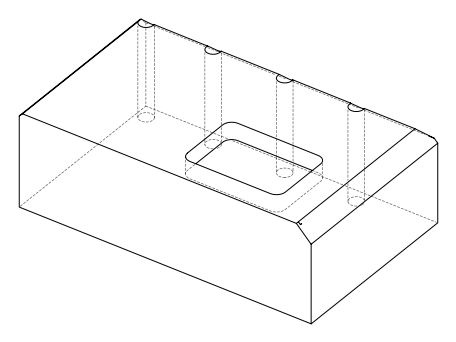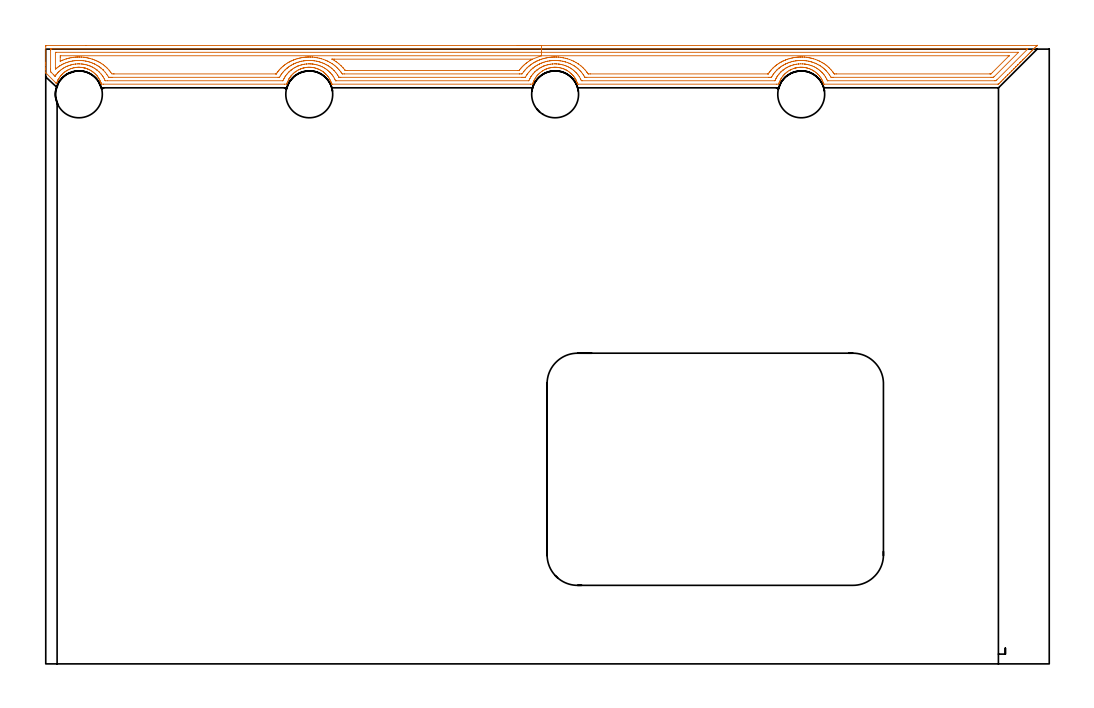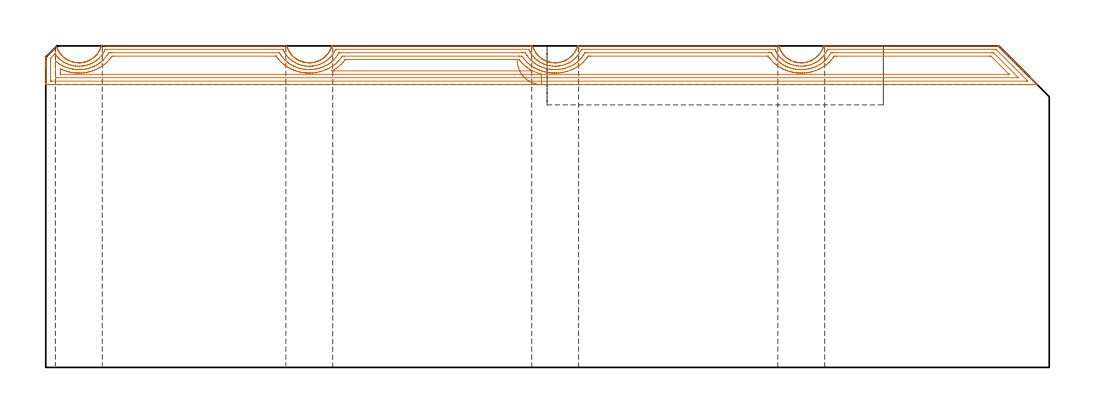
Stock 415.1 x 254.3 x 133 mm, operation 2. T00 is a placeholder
(PLAN: 24 operations, 18 tool changes, 53.2 min)
(1 AREA_MILL | FG_CHAMFER_SURFACE | UGT0205_001 | 4.03 min | 2711 mm3)
(2 AREA_MILL_1 | FG_CHAMFER_SURFACE_1 | UGT0205_001 | 19.28 min | 52936 mm3)
(3 AREA_MILL_2 | FG_CHAMFER_SURFACE_2 | UGT0205_001 | 16.18 min | 54206 mm3)
(4 MILL_RECTANGULAR_POCKET | POCKET_RECTANGULAR_STRAIGHT | UGT0201_107 | Follow Part, ap 6.25, ae 75% | 6.52 min | 322550 mm3)
(5 SPOT_DRILL | STEP1HOLE | NXT0321_9005460120000 | 0.05 min | 163 mm3)
(6 SPOT_DRILL_1 | STEP1HOLE_1 | NXT0321_9005460120000 | 0.05 min | 157 mm3)
(7 SPOT_DRILL_2 | STEP1HOLE_2 | NXT0321_9005460120000 | 0.05 min | 156 mm3)
(8 SPOT_DRILL_3 | STEP1HOLE_3 | NXT0321_9005460120000 | 0.05 min | 176 mm3)
(9 DRILL_BLIND_HOLE_INTO_CENTER | STEP1HOLE | NXT0301_022 | 0.04 min | 70 mm3)
(10 GUN_DRILL_THROUGH_HOLE | STEP1HOLE | UGT0307_001 | 0.59 min | 2453 mm3)
(11 SPADE_DRILL_TO_ENLARGE_THROUGH_HOLE | STEP1HOLE | UGT0306_003 | 0.56 min | 13542 mm3)
(12 DRILL_TO_ENLARGE_THROUGH_HOLE | STEP1HOLE | UGT0301_261 | 0.57 min | 22755 mm3)
(13 DRILL_BLIND_HOLE_INTO_CENTER_1 | STEP1HOLE_1 | NXT0301_022 | 0.04 min | 96 mm3)
(14 GUN_DRILL_THROUGH_HOLE_1 | STEP1HOLE_1 | UGT0307_001 | 0.59 min | 2403 mm3)
(15 SPADE_DRILL_TO_ENLARGE_THROUGH_HOLE_1 | STEP1HOLE_1 | UGT0306_003 | 0.56 min | 13577 mm3)
(16 DRILL_TO_ENLARGE_THROUGH_HOLE_1 | STEP1HOLE_1 | UGT0301_261 | 0.57 min | 22749 mm3)
(17 DRILL_BLIND_HOLE_INTO_CENTER_2 | STEP1HOLE_2 | NXT0301_022 | 0.04 min | 88 mm3)
(18 GUN_DRILL_THROUGH_HOLE_2 | STEP1HOLE_2 | UGT0307_001 | 0.59 min | 2441 mm3)
(19 SPADE_DRILL_TO_ENLARGE_THROUGH_HOLE_2 | STEP1HOLE_2 | UGT0306_003 | 0.56 min | 13531 mm3)
(20 DRILL_TO_ENLARGE_THROUGH_HOLE_2 | STEP1HOLE_2 | UGT0301_261 | 0.57 min | 22748 mm3)
(21 DRILL_BLIND_HOLE_INTO_CENTER_3 | STEP1HOLE_3 | NXT0301_022 | 0.04 min | 107 mm3)
(22 GUN_DRILL_THROUGH_HOLE_3 | STEP1HOLE_3 | UGT0307_001 | 0.59 min | 2424 mm3)
(23 SPADE_DRILL_TO_ENLARGE_THROUGH_HOLE_3 | STEP1HOLE_3 | UGT0306_003 | 0.56 min | 13554 mm3)
(24 DRILL_TO_ENLARGE_THROUGH_HOLE_3 | STEP1HOLE_3 | UGT0301_261 | 0.57 min | 22724 mm3)
(TOOL UGT0205_001 | Chamfer Mill 20 x 3 x 45 deg. | D20 FL50 Z2)
(TOOL UGT0201_107 | End Mill 25 mm | D25 FL25 Z2)
(TOOL NXT0321_9005460120000 | NC Spot Drill, 142deg, 12mm, Carbide, Uncoated | D12 PA142 FL30 Z2)
(TOOL NXT0301_022 | Carbide Drill 5.1mm [860.1-0510-015A1-MM 2214] | D5.1 PA140 FL28 Z2)
(TOOL UGT0307_001 | Gun Drill 5 mm | D5 PA130 FL24 Z1)
(TOOL UGT0306_003 | Spade Drill 12.5mm | D12.5 PA132 FL10 Z2)
(TOOL UGT0301_261 | Twist Drill 19.4 mm | D19.4 PA118 FL140 Z2)
(OP 2 AREA_MILL_1, part 1 of 2)
G17 G21 G94 G90
T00 M6
G54
G17 G0 G90 X195.05 Y255.8 S1061 M3
G43 Z143. H0
Z127.
G94 G1 X195.088 Z126.128 F250.
X195.202 Z125.263
X195.391 Z124.412
X195.653 Z123.58
X195.987 Z122.774
X196.39 Z122.
X196.858 Z121.264
X197.39 Z120.572
X197.979 Z119.929
X198.622 Z119.34
X199.314 Z118.808
X200.05 Z118.34
X200.824 Z117.937
X201.63 Z117.603
X202.462 Z117.341
X203.313 Z117.152
X204.178 Z117.038
X205.05 Z117.
X409.818
X410.085 Y255.796 Z117.003
X410.086 Z117.004
X410.085 Y255.785 Z117.014
X409.969 Y255.669 Z117.13
X409.615 Y255.314 Z117.483
X409.111 Y254.811 Z117.989
X408.731 Y254.43 Z118.367
X408.252 Y253.952 Z118.848
X407.847 Y253.546 Z119.251
X407.705 Y253.404 Z119.394
X407.407 Y253.107 Z119.693
X406.963 Y252.662 Z120.135
X406.503 Y252.203 Z120.596
X406.079 Y251.778 Z121.019
X405.592 Y251.292 Z121.508
X405.195 Y250.894 Z121.903
X404.681 Y250.381 Z122.419
X404.311 Y250.01 Z122.787
X404.134 Y249.834 Z122.966
X403.96 Y249.66 Z123.14
X403.427 Y249.126 Z123.672
X403.241 Y248.941 Z123.859
X403.101 Y248.801 Z123.999
X402.985 Y248.684 Z124.113
X402.943 Y248.643 Z124.156
X402.243 Y247.942 Z124.857
X402.101 Y247.8 Z124.997
X402.051 Y247.75 Z125.048
X401.384 Y247.084 Z125.716
X401.218 Y246.916 Z125.881
X401.158 Y246.857 Z125.941
X400.525 Y246.225 Z126.575
X400.334 Y246.032 Z126.764
X399.67 Y245.37 Z127.43
X399.45 Y245.148 Z127.648
X398.808 Y244.508 Z128.292
X398.566 Y244.264 Z128.532
X397.95 Y243.65 Z129.15
X397.884 Y243.584 Z129.215
X397.682 Y243.38 Z129.416
X397.092 Y242.791 Z130.008
X396.992 Y242.691 Z130.108
X396.798 Y242.496 Z130.3
X396.233 Y241.933 Z130.867
X396.099 Y241.798 Z131.
X395.914 Y241.612 Z131.184
X395.374 Y241.074 Z131.726
X395.03 Y240.728 Z132.068
X394.516 Y240.216 Z132.584
X394.313 Y240.012 Z132.785
X394.121 Y239.825 Z132.97
X394.095 Y239.804 Z132.989
X393.867 Y239.8 Z133.
X322.001
X321.825 Y239.803 Z132.989
X321.784 Y239.912 Z132.882
X321.741 Y240.043 Z132.754
X321.719 Y240.107 Z132.691
X321.657 Y240.286 Z132.511
X321.648 Y240.313 Z132.484
X321.548 Y240.583 Z132.216
X321.376 Y240.99 Z131.809
X321.362 Y241.025 Z131.774
X321.153 Y241.463 Z131.337
X321.051 Y241.655 Z131.144
X320.944 Y241.855 Z130.945
X320.846 Y242.039 Z130.761
X320.655 Y242.342 Z130.457
X320.548 Y242.496 Z130.301
X320.348 Y242.787 Z130.012
X320.02 Y243.222 Z129.578
X319.952 Y243.304 Z129.495
X319.588 Y243.708 Z129.09
X319.477 Y243.822 Z128.974
X319.21 Y244.099 Z128.697
X319.058 Y244.241 Z128.555
X318.617 Y244.615 Z128.182
X318.153 Y244.979 Z127.817
X317.715 Y245.267 Z127.53
X317.669 Y245.295 Z127.502
X317.537 Y245.375 Z127.42
X317.27 Y245.539 Z127.258
X316.967 Y245.704 Z127.095
X316.644 Y245.867 Z126.931
X316.496 Y245.934 Z126.866
X316.376 Y245.987 Z126.812
X315.93 Y246.165 Z126.632
X315.481 Y246.325 Z126.475
X315.036 Y246.456 Z126.343
X314.859 Y246.498 Z126.298
X314.587 Y246.565 Z126.232
X314.127 Y246.655 Z126.144
X313.966 Y246.679 Z126.117
X313.693 Y246.723 Z126.077
X313.557 Y246.74 Z126.06
X313.434 Y246.75 Z126.05
X313.179 Y246.768 Z126.026
X313.073 Y246.772 Z126.019
X312.859 Y246.784 Z126.01
X312.799 Y246.787 Z126.006
X312.73 Y246.786 Z126.002
X312.352 Y246.79
X312.18 Y246.781 Z126.006
X312.131 Z126.013
X312.124
X311.905 Y246.772 Z126.023
X311.688 Y246.756 Z126.04
X311.443 Y246.737 Z126.058
X311.287 Y246.714 Z126.079
X311.01 Y246.676 Z126.12
X310.736 Y246.627 Z126.17
X310.562 Y246.595 Z126.201
X310.395 Y246.556 Z126.238
X310.293 Y246.534 Z126.263
X310.116 Y246.494 Z126.304
X310.046 Y246.474 Z126.323
X309.948 Y246.446 Z126.349
X309.82 Y246.411 Z126.386
X309.668 Y246.368 Z126.429
X309.502 Y246.311 Z126.484
X309.222 Y246.217 Z126.58
X308.609 Y245.968 Z126.827
X308.425 Y245.895 Z126.904
X308.337 Y245.86 Z126.939
X308.245 Y245.811 Z126.988
X308.014 Y245.688 Z127.106
X307.877 Y245.617 Z127.178
X307.716 Y245.525 Z127.271
X307.434 Y245.363 Z127.435
X306.852 Y244.98 Z127.818
X306.751 Y244.905 Z127.894
X306.54 Y244.747 Z128.051
X306.159 Y244.431 Z128.369
X305.79 Y244.101 Z128.698
X305.645 Y243.959 Z128.841
X305.307 Y243.595 Z129.204
X305.268 Y243.551 Z129.249
X305.122 Y243.38 Z129.415
X305.038 Y243.285 Z129.513
X304.982 Y243.221 Z129.577
X304.751 Y242.928 Z129.871
X304.741 Y242.913 Z129.886
X304.35 Y242.342 Z130.457
X304.145 Y242.008 Z130.791
X304.093 Y241.923 Z130.876
X303.925 Y241.617 Z131.183
X303.84 Y241.463 Z131.337
X303.638 Y241.026 Z131.774
X303.55 Y240.814 Z131.985
X303.454 Y240.583 Z132.216
X303.381 Y240.382 Z132.416
X303.347 Y240.286 Z132.509
X303.292 Y240.137 Z132.661
X303.253 Y240.018 Z132.781
X303.182 Y239.806 Z132.992
X302.36 Y239.8 Z133.
X220.227
X220.027 Y239.803 Z132.989
X219.98 Y239.929 Z132.866
X219.858 Y240.286 Z132.512
X219.804 Y240.444 Z132.355
X219.78 Y240.503 Z132.296
X219.748 Y240.583 Z132.216
X219.602 Y240.905 Z131.891
X219.482 Y241.17 Z131.624
X219.397 Y241.36 Z131.439
X219.351 Y241.463 Z131.337
X219.334 Y241.495 Z131.304
X219.272 Y241.612 Z131.184
X219.233 Y241.687 Z131.111
X219.14 Y241.865 Z130.934
X218.991 Y242.122 Z130.678
X218.91 Y242.261 Z130.539
X218.888 Y242.296 Z130.504
X218.858 Y242.342 Z130.458
X218.75 Y242.496 Z130.302
X218.548 Y242.787 Z130.012
X218.457 Y242.907 Z129.893
X218.218 Y243.221 Z129.578
X218.144 Y243.312 Z129.487
X218.086 Y243.38 Z129.416
X218.016 Y243.467 Z129.332
X217.718 Y243.788 Z129.01
X217.684 Y243.822 Z128.974
X217.409 Y244.1 Z128.697
X217.251 Y244.245 Z128.551
X217.121 Y244.365 Z128.432
X216.742 Y244.68 Z128.119
X216.352 Y244.979 Z127.818
X216.321 Y245.001 Z127.796
X216.227 Y245.066 Z127.731
X215.784 Y245.349 Z127.447
X215.379 Y245.59 Z127.209
X215.333 Y245.617 Z127.181
X215.098 Y245.741 Z127.058
X215.054 Y245.763 Z127.036
X214.87 Y245.854 Z126.943
X214.86 Y245.859 Z126.938
X214.439 Y246.044 Z126.755
X213.994 Y246.215 Z126.583
X213.545 Y246.366 Z126.433
X213.085 Y246.493 Z126.305
X212.651 Y246.594 Z126.205
X212.192 Y246.675 Z126.121
X211.779 Y246.737 Z126.063
X211.758 Y246.74 Z126.06
X211.299 Y246.77 Z126.02
X211.1 Y246.78 Z126.013
X210.932 Y246.785 Z126.003
X210.862 Y246.789 Z126.001
X210.406 Y246.785 Z126.004
X210.354 Y246.784 Z126.011
X210.34
X210.261 Y246.781 Z126.018
X209.968 Y246.764 Z126.031
X209.864 Y246.755 Z126.039
X209.643 Y246.737 Z126.057
X209.514 Y246.717 Z126.076
X209.074 Y246.653 Z126.144
X208.888 Y246.618 Z126.18
X208.626 Y246.567 Z126.23
X208.175 Y246.458 Z126.339
X208.095 Y246.435 Z126.363
X207.731 Y246.326 Z126.47
X207.285 Y246.174 Z126.625
X207.002 Y246.06 Z126.737
X206.91 Y246.022 Z126.774
X206.538 Y245.859 Z126.939
X206.391 Y245.786 Z127.012
X205.941 Y245.541 Z127.256
X205.562 Y245.317 Z127.481
X205.497 Y245.279 Z127.52
X205.084 Y245.001 Z127.797
X205.053 Y244.98 Z127.818
X204.604 Y244.639 Z128.16
X204.292 Y244.375 Z128.424
X203.991 Y244.101 Z128.699
X203.71 Y243.82 Z128.98
X203.562 Y243.651 Z129.148
X203.439 Y243.51 Z129.289
X203.327 Y243.38 Z129.416
X203.264 Y243.309 Z129.489
X203.188 Y243.222 Z129.577
X202.97 Y242.943 Z129.857
X202.815 Y242.744 Z130.056
X202.547 Y242.342 Z130.457
X202.284 Y241.906 Z130.894
X202.042 Y241.463 Z131.337
X201.92 Y241.219 Z131.581
X201.777 Y240.871 Z131.928
X201.658 Y240.583 Z132.216
X201.549 Y240.286 Z132.509
X201.479 Y240.096 Z132.702
X201.474 Y240.083 Z132.716
X201.375 Y239.806 Z132.991
X200.586 Y239.8 Z133.
X118.453
X118.325 Y239.803 Z132.989
X118.294 Y239.881 Z132.913
X118.243 Y240.029 Z132.768
X118.195 Y240.176 Z132.619
X118.155 Y240.286 Z132.509
X118.089 Y240.467 Z132.332
X118.046 Y240.583 Z132.216
X118.007 Y240.682 Z132.118
X117.867 Y241.026 Z131.774
X117.766 Y241.246 Z131.554
X117.658 Y241.463 Z131.337
X117.56 Y241.642 Z131.158
X117.416 Y241.906 Z130.893
X117.327 Y242.054 Z130.744
X117.155 Y242.342 Z130.457
X116.973 Y242.618 Z130.18
X116.928 Y242.68 Z130.119
X116.751 Y242.923 Z129.876
X116.667 Y243.028 Z129.77
X116.516 Y243.222 Z129.578
X116.338 Y243.427 Z129.373
X116.079 Y243.726 Z129.072
X115.985 Y243.822 Z128.974
X115.909 Y243.903 Z128.896
X115.897 Y243.916 Z128.884
X115.775 Y244.036 Z128.763
X115.708 Y244.1 Z128.697
X115.477 Y244.306 Z128.493
X115.357 Y244.412 Z128.384
X115.21 Y244.544 Z128.256
X115.185 Y244.566 Z128.234
X115.008 Y244.706 Z128.091
X114.921 Y244.776 Z128.021
X114.65 Y244.98 Z127.818
X114.619 Y245.001 Z127.797
X114.291 Y245.224 Z127.574
X113.847 Y245.491 Z127.306
X113.396 Y245.74 Z127.057
X113.159 Y245.86 Z126.939
X113.104 Y245.883 Z126.916
X112.65 Y246.073 Z126.724
X112.502 Y246.136 Z126.662
X112.057 Y246.298 Z126.501
X111.757 Y246.39 Z126.407
X111.608 Y246.437 Z126.362
X111.162 Y246.548 Z126.247
X110.714 Y246.642 Z126.155
X110.386 Y246.696 Z126.103
X110.057 Y246.74 Z126.06
X109.82 Y246.76 Z126.037
X109.525 Y246.774 Z126.016
X109.373 Y246.784 Z126.009
X109.334 Y246.785 Z126.008
X109.225 Y246.786 Z126.003
X108.926 Y246.792 Z126.001
X108.822 Y246.787 Z126.002
X108.633 Y246.78 Z126.008
X108.616 Y246.781 Z126.01
X108.478 Y246.778 Z126.019
X108.413 Y246.775 Z126.024
X108.031 Y246.747 Z126.05
X107.943 Y246.738 Z126.059
X107.74 Y246.709 Z126.087
X107.539 Y246.682 Z126.116
X107.294 Y246.64 Z126.159
X107.137 Y246.612 Z126.186
X106.847 Y246.545 Z126.248
X106.71 Y246.517 Z126.281
X106.689 Y246.512 Z126.286
X106.549 Y246.474 Z126.324
X106.401 Y246.432 Z126.362
X106.243 Y246.391 Z126.406
X105.794 Y246.245 Z126.552
X105.62 Y246.179 Z126.618
X105.508 Y246.136 Z126.658
X105.36 Y246.082 Z126.716
X105.349 Y246.078 Z126.72
X105.062 Y245.953 Z126.843
X104.842 Y245.86 Z126.939
X104.455 Y245.662 Z127.134
X104.004 Y245.404 Z127.394
X103.56 Y245.126 Z127.672
X103.38 Y245.001 Z127.797
X103.349 Y244.98 Z127.818
X103.14 Y244.821 Z127.978
X103.003 Y244.717 Z128.082
X102.666 Y244.442 Z128.357
X102.296 Y244.101 Z128.698
X101.772 Y243.562 Z129.237
X101.619 Y243.38 Z129.416
X101.491 Y243.23 Z129.569
X101.483 Y243.222 Z129.578
X101.362 Y243.064 Z129.735
X101.267 Y242.938 Z129.858
X101.193 Y242.843 Z129.955
X101.172 Y242.816 Z129.983
X101.002 Y242.575 Z130.224
X100.947 Y242.496 Z130.3
X100.896 Y242.425 Z130.374
X100.878 Y242.4 Z130.399
X100.841 Y242.342 Z130.457
X100.73 Y242.152 Z130.647
X100.673 Y242.054 Z130.741
X100.598 Y241.929 Z130.87
X100.584 Y241.906 Z130.894
X100.527 Y241.798 Z131.001
X100.43 Y241.612 Z131.181
X100.349 Y241.461 Z131.335
X99.984 Y240.67 Z132.129
X99.951 Y240.583 Z132.216
X99.898 Y240.429 Z132.369
X99.849 Y240.286 Z132.509
X99.705 Y239.875 Z132.925
X99.68 Y239.807 Z132.993
X98.812 Y239.8 Z133.
X23.821
X23.082 Y239.805 Z132.993
X23.015 Y239.806 Z132.992
X22.928 Y240.071 Z132.728
X22.893 Y240.18 Z132.618
X22.854 Y240.286 Z132.509
X22.827 Y240.362 Z132.435
X22.767 Y240.526 Z132.273
X22.746 Y240.583 Z132.216
X22.631 Y240.86 Z131.939
X22.562 Y241.025 Z131.774
X22.494 Y241.17 Z131.63
X22.357 Y241.463 Z131.337
X22.19 Y241.787 Z131.013
X22.028 Y242.067 Z130.733
X21.856 Y242.342 Z130.458
X21.583 Y242.741 Z130.059
X21.471 Y242.892 Z129.908
X21.296 Y243.131 Z129.668
X21.221 Y243.221 Z129.578
X21.143 Y243.309 Z129.49
X21.079 Y243.38 Z129.416
X20.957 Y243.518 Z129.281
X20.824 Y243.668 Z129.132
X20.413 Y244.101 Z128.699
X19.96 Y244.496 Z128.303
X19.507 Y244.865 Z127.934
X19.4 Y244.944 Z127.855
X19.351 Y244.98 Z127.818
X19.32 Y245.001 Z127.797
X18.986 Y245.225 Z127.573
X18.613 Y245.458 Z127.34
X18.24 Y245.665 Z127.133
X17.861 Y245.859 Z126.939
X17.719 Y245.923 Z126.874
X17.572 Y245.983 Z126.812
X17.379 Y246.064 Z126.733
X17.274 Y246.108 Z126.69
X16.825 Y246.274 Z126.523
X16.679 Y246.319 Z126.476
X16.379 Y246.414 Z126.383
X16.325 Y246.428 Z126.369
X16.233 Y246.452 Z126.344
X16.152 Y246.474 Z126.323
X15.931 Y246.533 Z126.265
X15.862 Y246.547 Z126.251
X15.786 Y246.562 Z126.233
X15.542 Y246.615 Z126.183
X15.485 Y246.627 Z126.17
X15.037 Y246.701 Z126.094
X14.894 Y246.719 Z126.075
X14.757 Y246.737 Z126.057
X14.555 Y246.752 Z126.043
X14.142 Y246.782 Z126.015
X14.058 Y246.784 Z126.011
X14.001 Z126.005
X13.695 Y246.798 Z125.998
X13.579 Y246.792 Z126.
X13.509 Y246.789 Z126.001
X13.359 Y246.784 Z126.01
X13.248 Y246.78 Z126.013
X13.108 Y246.768 Z126.022
X12.643 Y246.74 Z126.06
X12.599 Y246.734 Z126.066
X12.354 Y246.701 Z126.097
X12.215 Y246.676 Z126.119
X11.998 Y246.641 Z126.158
X11.906 Y246.626 Z126.173
X11.769 Y246.596 Z126.202
X11.46 Y246.53 Z126.267
X11.011 Y246.412 Z126.387
X10.566 Y246.272 Z126.527
X10.116 Y246.105 Z126.694
X9.671 Y245.92 Z126.879
X9.539 Y245.859 Z126.938
X9.361 Y245.769 Z127.031
X9.155 Y245.662 Z127.136
X8.777 Y245.452 Z127.345
X8.644 Y245.368 Z127.428
X8.409 Y245.222 Z127.575
X8.081 Y245.001 Z127.796
X8.049 Y244.979 Z127.818
X7.883 Y244.857 Z127.941
X7.43 Y244.487 Z128.31
X6.989 Y244.102 Z128.695
X6.724 Y243.822 Z128.974
X6.576 Y243.667 Z129.132
X6.561 Y243.651 Z129.148
X6.43 Y243.504 Z129.295
X6.322 Y243.38 Z129.416
X6.264 Y243.316 Z129.482
X6.179 Y243.221 Z129.578
X6.095 Y243.119 Z129.681
X6.01 Y243.003 Z129.797
X5.813 Y242.735 Z130.065
X5.548 Y242.342 Z130.457
X5.397 Y242.093 Z130.707
X5.201 Y241.769 Z131.03
X5.149 Y241.669 Z131.13
X5.121 Y241.612 Z131.184
X5.073 Y241.522 Z131.278
X5.043 Y241.462 Z131.337
X4.991 Y241.35 Z131.448
X4.907 Y241.17 Z131.623
X4.838 Y241.023 Z131.772
X4.778 Y240.878 Z131.919
X4.655 Y240.583 Z132.216
X4.537 Y240.259 Z132.537
X4.511 Y240.186 Z132.608
X4.464 Y240.077 Z132.714
X4.453 Y240.053 Z132.734
X4.403 Y240.093 Z132.698
X4.307 Y240.19 Z132.603
X4.181 Y240.319 Z132.481
X0.312 Y244.187 Z128.611
X0.234 Y244.264 Z128.532
X0.016 Y244.484 Z128.316
X0.014 Y244.486 Z128.314
X0. Y244.507 Z128.292
Y245.827 Z126.972
Y246.474 Z126.322
Y247.681 Z125.116
Y248.242 Z124.553
Y248.846 Z123.95
Y255.314 Z117.484
X0.003 Y255.597 Z117.2
X0.01 Y255.792 Z117.006
X0.207 Y255.799 Z116.999
X16.582 Y255.8 Z117.
X205.05
Y254.386 Z118.414
X405.919 Y254.385 Z118.415
X405.964
X406.216 Y254.379 Z118.421
X406.185 Y254.343 Z118.457
X406.099 Y254.252 Z118.548
X406.009 Y254.159 Z118.641
X405.919 Y254.069 Z118.731
X393.421 Y241.571 Z131.229
X393.217 Y241.372 Z131.428
X393.114 Y241.275 Z131.525
X393.053 Y241.221 Z131.579
X392.484 Y241.214 Z131.586
X323.544 Y241.215 Z131.585
X323.446 Y241.216 Z131.584
X323.397 Y241.219 Z131.581
X323.379 Y241.221 Z131.579
X323.361 Y241.255 Z131.545
X323.266 Y241.451 Z131.349
X323.059 Y241.89 Z130.91
X322.974 Y242.054 Z130.746
X322.893 Y242.206 Z130.594
X322.623 Y242.677 Z130.123
X322.458 Y242.938 Z129.862
X322.001 Y243.593 Z129.208
X321.823 Y243.822 Z128.978
X321.496 Y244.211 Z128.589
X321.108 Y244.64 Z128.16
X321.042 Y244.706 Z128.094
X320.622 Y245.113 Z127.687
X320.215 Y245.464 Z127.336
X320.06 Y245.59 Z127.21
X319.645 Y245.912 Z126.888
X319.322 Y246.134 Z126.666
X318.786 Y246.474 Z126.326
X318.43 Y246.685 Z126.115
X317.963 Y246.936 Z125.864
X317.537 Y247.134 Z125.666
X316.999 Y247.358 Z125.442
X316.644 Y247.49 Z125.31
X316.437 Y247.563 Z125.237
X315.751 Y247.769 Z125.031
X315.198 Y247.906 Z124.894
X314.859 Y247.973 Z124.827
X314.105 Y248.104 Z124.696
X314.03 Y248.115 Z124.685
X313.966 Y248.121 Z124.679
X313.127 Y248.189 Z124.611
X313.073 Y248.191 Z124.609
X312.184 Y248.204 Z124.596
X311.378 Y248.152 Z124.648
X311.287 Y248.143 Z124.657
X310.586 Y248.053 Z124.747
X310.395 Y248.019 Z124.781
X309.836 Y247.911 Z124.889
X309.686 Y247.878 Z124.922
X309.502 Y247.834 Z124.966
X309.125 Y247.731 Z125.069
X308.609 Y247.571 Z125.229
X308.449 Y247.517 Z125.283
X308.017 Y247.358 Z125.442
X307.752 Y247.253 Z125.547
X307.716 Y247.238 Z125.562
X307.18 Y247.005 Z125.795
X306.824 Y246.82 Z125.98
X306.598 Y246.698 Z126.102
X306.203 Y246.474 Z126.326
X306.034 Y246.372 Z126.428
X305.995 Y246.348 Z126.452
X305.931 Y246.306 Z126.494
X305.502 Y246.015 Z126.785
X305.038 Y245.678 Z127.122
X304.989 Y245.639 Z127.161
X304.93 Y245.59 Z127.21
X304.512 Y245.227 Z127.573
X304.145 Y244.9 Z127.9
X304.047 Y244.804 Z127.996
X303.953 Y244.706 Z128.094
X303.62 Y244.342 Z128.458
X303.253 Y243.929 Z128.871
X303.205 Y243.87 Z128.93
X303.169 Y243.822 Z128.978
X302.832 Y243.355 Z129.445
X302.544 Y242.938 Z129.862
X302.471 Y242.828 Z129.972
X302.36 Y242.649 Z130.151
X302.145 Y242.267 Z130.533
X302.03 Y242.054 Z130.746
X301.843 Y241.682 Z131.118
X301.652 Y241.287 Z131.513
X301.619 Y241.221 Z131.579
X301.423 Y241.215 Z131.585
X221.967
X221.577 Y241.221 Z131.579
X221.463 Y241.457 Z131.343
X221.231 Y241.944 Z130.856
X221.173 Y242.054 Z130.746
X221.119 Y242.155 Z130.645
X220.661 Y242.938 Z129.862
X220.227 Y243.557 Z129.243
X220.021 Y243.822 Z128.978
X219.713 Y244.202 Z128.598
X219.334 Y244.618 Z128.182
X219.246 Y244.706 Z128.094
X218.835 Y245.099 Z127.701
X218.441 Y245.444 Z127.356
X218.262 Y245.59 Z127.21
X217.861 Y245.899 Z126.901
X217.548 Y246.12 Z126.68
X216.988 Y246.474 Z126.326
X216.656 Y246.671 Z126.129
X216.214 Y246.912 Z125.888
X215.763 Y247.124 Z125.676
X215.666 Y247.166 Z125.634
X215.199 Y247.358 Z125.442
X214.87 Y247.48 Z125.32
X214.679 Y247.547 Z125.253
X213.977 Y247.759 Z125.041
X213.437 Y247.893 Z124.907
X213.085 Y247.968 Z124.832
X212.338 Y248.097 Z124.703
X212.259 Y248.109 Z124.691
X212.192 Y248.116 Z124.684
X211.355 Y248.186 Z124.614
X211.299 Y248.189 Z124.611
X210.87 Y248.201 Z124.599
X210.41 Y248.205 Z124.595
X209.601 Y248.155 Z124.645
X209.514 Y248.146 Z124.654
X208.811 Y248.054 Z124.746
X208.621 Y248.025 Z124.775
X208.056 Y247.917 Z124.883
X207.908 Y247.885 Z124.915
X207.728 Y247.841 Z124.959
X207.344 Y247.739 Z125.061
X206.835 Y247.585 Z125.215
X206.665 Y247.527 Z125.273
X206.188 Y247.358 Z125.442
X205.971 Y247.273 Z125.527
X205.943 Y247.261 Z125.539
X205.398 Y247.014 Z125.786
X205.05 Y246.834 Z125.966
X204.816 Y246.706 Z126.094
X204.403 Y246.474 Z126.326
X204.248 Y246.384 Z126.416
X204.214 Y246.362 Z126.438
X204.157 Y246.326 Z126.474
X203.718 Y246.025 Z126.775
X203.264 Y245.696 Z127.104
X203.204 Y245.65 Z127.15
X203.13 Y245.59 Z127.21
X202.723 Y245.242 Z127.558
X202.372 Y244.925 Z127.875
X202.261 Y244.816 Z127.984
X202.155 Y244.706 Z128.094
X201.835 Y244.354 Z128.446
X201.479 Y243.954 Z128.846
X201.42 Y243.881 Z128.919
X201.374 Y243.822 Z128.978
X201.037 Y243.376 Z129.424
X200.74 Y242.938 Z129.862
X200.679 Y242.846 Z129.954
X200.586 Y242.694 Z130.106
X200.354 Y242.284 Z130.516
X200.231 Y242.054 Z130.746
X200.05 Y241.701 Z131.099
X199.838 Y241.247 Z131.553
X199.819 Y241.221 Z131.579
X199.649 Y241.215 Z131.585
X120.194 Y241.214 Z131.586
X120.001 Y241.216 Z131.584
X119.905 Y241.219 Z131.581
X119.886 Y241.221 Z131.579
X119.87 Y241.244 Z131.556
X119.841 Y241.301 Z131.499
X119.781 Y241.427 Z131.373
X119.615 Y241.788 Z131.012
X119.474 Y242.054 Z130.746
X119.346 Y242.292 Z130.508
X118.958 Y242.938 Z129.862
X118.756 Y243.244 Z129.556
X118.453 Y243.662 Z129.138
X118.322 Y243.822 Z128.978
X117.972 Y244.235 Z128.565
X117.56 Y244.701 Z128.099
X117.555 Y244.706 Z128.094
X117.093 Y245.131 Z127.669
X116.667 Y245.509 Z127.291
X116.568 Y245.59 Z127.21
X116.117 Y245.932 Z126.868
X115.775 Y246.168 Z126.632
X115.286 Y246.474 Z126.326
X114.882 Y246.707 Z126.093
X114.369 Y246.982 Z125.818
X113.989 Y247.149 Z125.651
X113.495 Y247.358 Z125.442
X113.096 Y247.505 Z125.295
X112.867 Y247.586 Z125.214
X112.204 Y247.781 Z125.019
X111.638 Y247.918 Z124.882
X111.311 Y247.986 Z124.814
X110.55 Y248.111 Z124.689
X110.479 Y248.121 Z124.679
X110.418 Y248.127 Z124.673
X110.007 Y248.162 Z124.638
X109.575 Y248.193 Z124.607
X109.525 Y248.195 Z124.605
X109.096 Y248.201 Z124.599
X108.638 Y248.202 Z124.598
X107.833 Y248.15 Z124.65
X107.74 Y248.141 Z124.659
X107.042 Y248.049 Z124.751
X106.952 Y248.035 Z124.765
X106.847 Y248.015 Z124.785
X106.297 Y247.903 Z124.897
X106.143 Y247.869 Z124.931
X105.954 Y247.821 Z124.979
X105.587 Y247.722 Z125.078
X105.062 Y247.558 Z125.242
X104.911 Y247.507 Z125.293
X104.498 Y247.358 Z125.442
X104.238 Y247.255 Z125.545
X104.208 Y247.243 Z125.557
X104.169 Y247.225 Z125.575
X103.65 Y246.988 Z125.812
X103.276 Y246.798 Z126.002
X103.067 Y246.681 Z126.119
X102.708 Y246.474 Z126.326
X102.383 Y246.27 Z126.53
X101.972 Y245.997 Z126.803
X101.491 Y245.641 Z127.159
X101.462 Y245.618 Z127.182
X101.429 Y245.59 Z127.21
X100.986 Y245.206 Z127.594
X100.598 Y244.847 Z127.953
X100.527 Y244.776 Z128.024
X100.459 Y244.706 Z128.094
X100.095 Y244.32 Z128.48
X99.705 Y243.869 Z128.931
X99.685 Y243.843 Z128.957
X99.669 Y243.822 Z128.978
X99.31 Y243.33 Z129.47
X99.038 Y242.938 Z129.862
X98.951 Y242.801 Z129.999
X98.812 Y242.573 Z130.227
X98.629 Y242.236 Z130.564
X98.535 Y242.054 Z130.746
X98.332 Y241.646 Z131.154
X98.124 Y241.223 Z131.577
X97.92 Y241.216 Z131.584
X97.875 Y241.215 Z131.585
X25.562 Y241.214 Z131.586
X24.714 Y241.22 Z131.58
X24.663 Y241.221 Z131.579
X24.545 Y241.296 Z131.504
X24.498 Y241.385 Z131.415
X24.17 Y242.054 Z130.746
X23.821 Y242.686 Z130.114
X23.659 Y242.938 Z129.862
X23.342 Y243.412 Z129.388
X23.03 Y243.822 Z128.978
X22.928 Y243.949 Z128.851
X22.236 Y244.706 Z128.094
X22.036 Y244.917 Z127.883
X21.262 Y245.59 Z127.21
X21.198 Y245.644 Z127.156
X21.143 Y245.688 Z127.112
X20.715 Y246.014 Z126.786
X20.25 Y246.315 Z126.485
X19.994 Y246.474 Z126.326
X19.357 Y246.831 Z125.969
X19.102 Y246.962 Z125.838
X18.648 Y247.176 Z125.624
X18.465 Y247.252 Z125.548
X18.2 Y247.358 Z125.442
X17.572 Y247.581 Z125.219
X17.242 Y247.685 Z125.115
X16.679 Y247.838 Z124.962
X16.054 Y247.977 Z124.823
X15.786 Y248.024 Z124.776
X15.414 Y248.085 Z124.715
X14.998 Y248.139 Z124.661
X14.894 Y248.148 Z124.652
X13.993 Y248.206 Z124.594
X13.965
X13.539 Y248.203 Z124.597
X13.108 Y248.187 Z124.613
X12.329 Y248.129 Z124.671
X12.215 Y248.115 Z124.685
X11.55 Y248.017 Z124.783
X11.446 Y247.999 Z124.801
X11.323 Y247.974 Z124.826
X10.813 Y247.862 Z124.938
X10.43 Y247.761 Z125.039
X10.114 Y247.67 Z125.13
X9.537 Y247.483 Z125.317
X9.444 Y247.45 Z125.35
X9.196 Y247.358 Z125.442
X8.805 Y247.199 Z125.601
X8.739 Y247.171 Z125.629
X8.644 Y247.128 Z125.672
X8.202 Y246.913 Z125.887
X7.752 Y246.676 Z126.124
X7.621 Y246.603 Z126.197
X7.405 Y246.474 Z126.326
X6.859 Y246.123 Z126.677
X6.543 Y245.903 Z126.897
X6.137 Y245.59 Z127.21
X6.042 Y245.515 Z127.285
X6.015 Y245.493 Z127.307
X5.966 Y245.452 Z127.348
X5.567 Y245.101 Z127.699
X5.425 Y244.974 Z127.826
X5.155 Y244.706 Z128.094
X5.115 Y244.665 Z128.135
X5.073 Y244.622 Z128.178
X4.695 Y244.197 Z128.603
X4.371 Y243.822 Z128.978
X4.286 Y243.718 Z129.082
X4.181 Y243.579 Z129.221
X3.913 Y243.203 Z129.597
X3.877 Y243.154 Z129.646
X3.856 Y243.127 Z129.673
X3.85 Y243.121 Z129.679
X3.797 Y243.164 Z129.636
X3.454 Y243.499 Z129.301
X3.288 Y243.662 Z129.138
X3.127 Y243.822 Z128.978
X2.395 Y244.555 Z128.245
X2.246 Y244.706 Z128.094
X2.1 Y244.858 Z127.942
X2.01 Y244.953 Z127.847
X2.006 Y245. Z127.8
X2.002 Y245.096 Z127.704
X2. Y245.59 Z127.21
Y245.981 Z126.819
X2.001 Y253.936 Z118.864
X2.008 Y254.328 Z118.472
X2.01 Y254.375 Z118.425
X2.026 Y254.379 Z118.421
X2.077 Y254.382 Z118.418
X2.183 Y254.385 Z118.415
X2.395 Y254.386 Z118.414
X2.439
X205.05
Y252.972 Z119.828
X402.036 Y252.971 Z119.829
X402.149 Y252.969 Z119.831
X402.348 Y252.965 Z119.835
X402.354 Y252.962 Z119.838
X402.353 Y252.957 Z119.843
X402.348 Y252.948 Z119.852
X392.338 Y242.938 Z129.862
X392.1 Y242.708 Z130.092
X392.034 Y242.645 Z130.155
X391.942 Y242.635 Z130.165
X391.635 Y242.632 Z130.168
X391.055 Y242.629 Z130.171
X325.884
X325.572
X324.987 Y242.633 Z130.167
X324.842 Y242.635 Z130.165
X324.679 Y242.868 Z129.932
X324.638 Y242.938 Z129.862
X324.585 Y243.032 Z129.768
X324.229 Y243.595 Z129.205
X324.072 Y243.822 Z128.978
X323.786 Y244.225 Z128.575
X323.406 Y244.706 Z128.094
X322.893 Y245.284 Z127.516
X322.6 Y245.59 Z127.21
X322.297 Y245.888 Z126.912
X322.001 Y246.152 Z126.648
X321.618 Y246.474 Z126.326
X321.108 Y246.877 Z125.923
X320.393 Y247.358 Z125.442
X320.215 Y247.472 Z125.328
X319.911 Y247.659 Z125.141
X319.322 Y247.979 Z124.821
X318.791 Y248.242 Z124.558
X318.43 Y248.403 Z124.397
X318.143 Y248.525 Z124.275
X317.537 Y248.753 Z124.047
X317.215 Y248.864 Z123.936
X316.764 Y249.008 Z123.792
X316.644 Y249.042 Z123.758
X316.345 Y249.126 Z123.674
X315.751 Y249.265 Z123.535
X315.573 Y249.303 Z123.497
X314.859 Y249.427 Z123.373
X314.494 Y249.487 Z123.313
X313.966 Y249.541 Z123.259
X313.51 Y249.577 Z123.223
X313.073 Y249.601 Z123.199
X312.585 Y249.609 Z123.191
X312.18 Y249.612 Z123.188
X311.713 Y249.589 Z123.211
X311.287 Y249.564 Z123.236
X310.881 Y249.528 Z123.272
X310.395 Y249.465 Z123.335
X310.094 Y249.424 Z123.376
X309.502 Y249.313 Z123.487
X309.345 Y249.281 Z123.519
X308.656 Y249.126 Z123.674
X308.619 Y249.116 Z123.684
X308.609 Y249.113 Z123.687
X307.937 Y248.907 Z123.893
X307.716 Y248.837 Z123.963
X307.277 Y248.677 Z124.123
X306.824 Y248.502 Z124.298
X306.638 Y248.426 Z124.374
X306.197 Y248.242 Z124.558
X306.016 Y248.158 Z124.642
X305.931 Y248.116 Z124.684
X305.435 Y247.849 Z124.951
X305.038 Y247.626 Z125.174
X304.869 Y247.525 Z125.275
X304.6 Y247.358 Z125.442
X304.327 Y247.179 Z125.621
X304.145 Y247.055 Z125.745
X303.808 Y246.808 Z125.992
X303.371 Y246.474 Z126.326
X303.306 Y246.422 Z126.378
X303.253 Y246.377 Z126.423
X302.834 Y246.005 Z126.795
X302.38 Y245.59 Z127.21
X302.37 Y245.58 Z127.22
X302.36 Y245.57 Z127.23
X301.946 Y245.116 Z127.684
X301.581 Y244.706 Z128.094
X301.529 Y244.645 Z128.155
X301.467 Y244.569 Z128.231
X301.15 Y244.136 Z128.664
X300.927 Y243.822 Z128.978
X300.785 Y243.614 Z129.186
X300.574 Y243.291 Z129.509
X300.363 Y242.938 Z129.862
X300.205 Y242.678 Z130.122
X300.176 Y242.635 Z130.165
X300.099 Y242.632 Z130.168
X299.993 Y242.63 Z130.17
X299.682 Y242.629 Z130.171
X299.102 Y242.628 Z130.172
X223.798 Y242.629 Z130.171
X223.216 Y242.63 Z130.17
X223.062 Y242.633 Z130.167
X223.027 Y242.635 Z130.165
X223.006 Y242.648 Z130.152
X222.968 Y242.707 Z130.093
X222.905 Y242.809 Z129.991
X222.73 Y243.111 Z129.689
X222.419 Y243.613 Z129.187
X222.275 Y243.822 Z128.978
X222.012 Y244.192 Z128.608
X221.61 Y244.706 Z128.094
X221.387 Y244.976 Z127.824
X221.119 Y245.268 Z127.532
X220.803 Y245.59 Z127.21
X220.227 Y246.13 Z126.67
X219.823 Y246.474 Z126.326
X219.334 Y246.856 Z125.944
X219.038 Y247.066 Z125.734
X218.599 Y247.358 Z125.442
X218.441 Y247.459 Z125.341
X218.173 Y247.624 Z125.176
X217.548 Y247.966 Z124.834
X216.99 Y248.242 Z124.558
X216.656 Y248.392 Z124.408
X216.389 Y248.506 Z124.294
X215.763 Y248.745 Z124.055
X215.008 Y248.99 Z123.81
X214.87 Y249.03 Z123.77
X214.528 Y249.126 Z123.674
X213.977 Y249.256 Z123.544
X213.809 Y249.293 Z123.507
X213.085 Y249.421 Z123.379
X212.727 Y249.48 Z123.32
X212.192 Y249.537 Z123.263
X211.739 Y249.574 Z123.226
X211.299 Y249.601 Z123.199
X210.806 Y249.615 Z123.185
X210.406 Y249.612 Z123.188
X209.937 Y249.59 Z123.21
X209.514 Y249.567 Z123.233
X209.105 Y249.531 Z123.269
X208.621 Y249.467 Z123.333
X208.318 Y249.425 Z123.375
X207.728 Y249.32 Z123.48
X207.564 Y249.288 Z123.512
X206.855 Y249.126 Z123.674
X206.835 Y249.121 Z123.679
X206.154 Y248.917 Z123.883
X205.943 Y248.851 Z123.949
X205.491 Y248.689 Z124.111
X205.05 Y248.522 Z124.278
X204.851 Y248.439 Z124.361
X204.391 Y248.242 Z124.558
X204.233 Y248.167 Z124.633
X204.157 Y248.129 Z124.671
X203.653 Y247.857 Z124.943
X203.264 Y247.64 Z125.16
X203.086 Y247.535 Z125.265
X202.797 Y247.358 Z125.442
X202.541 Y247.19 Z125.61
X202.372 Y247.074 Z125.726
X202.024 Y246.818 Z125.982
X201.565 Y246.474 Z126.326
X201.517 Y246.436 Z126.364
X201.479 Y246.404 Z126.396
X201.046 Y246.019 Z126.781
X200.586 Y245.596 Z127.204
X200.581 Y245.59 Z127.21
X200.162 Y245.127 Z127.673
X199.786 Y244.706 Z128.094
X199.743 Y244.657 Z128.143
X199.693 Y244.596 Z128.204
X199.359 Y244.154 Z128.646
X199.122 Y243.822 Z128.978
X198.992 Y243.632 Z129.168
X198.801 Y243.337 Z129.463
X198.388 Y242.643 Z130.157
X198.324 Y242.636 Z130.165
X198.217 Y242.632 Z130.168
X197.908 Y242.63 Z130.17
X197.328 Y242.629 Z130.171
X197.015 Y242.628 Z130.172
X122.024 Y242.629 Z130.171
X121.44 Y242.633 Z130.167
X121.353 Y242.635 Z130.165
X121.312 Y242.643 Z130.157
X121.28 Y242.696 Z130.104
X121.131 Y242.945 Z129.855
X120.795 Y243.496 Z129.304
X120.582 Y243.822 Z128.978
X120.238 Y244.292 Z128.508
X119.904 Y244.706 Z128.094
X119.346 Y245.34 Z127.46
X119.106 Y245.59 Z127.21
X118.453 Y246.191 Z126.609
X118.126 Y246.474 Z126.326
X117.56 Y246.911 Z125.889
X117.295 Y247.095 Z125.705
X116.897 Y247.358 Z125.442
X116.667 Y247.501 Z125.299
X116.303 Y247.719 Z125.081
X115.775 Y248.001 Z124.799
X115.289 Y248.242 Z124.558
X114.882 Y248.421 Z124.379
X114.565 Y248.556 Z124.244
X113.989 Y248.769 Z124.031
X113.658 Y248.883 Z123.917
X113.196 Y249.027 Z123.773
X113.096 Y249.056 Z123.744
X112.845 Y249.126 Z123.674
X112.204 Y249.275 Z123.525
X112.012 Y249.315 Z123.485
X111.311 Y249.435 Z123.365
X110.94 Y249.494 Z123.306
X110.418 Y249.55 Z123.25
X109.955 Y249.585 Z123.215
X109.525 Y249.606 Z123.194
X109.032 Y249.614 Z123.186
X108.633 Y249.61 Z123.19
X108.167 Y249.587 Z123.213
X107.74 Y249.562 Z123.238
X107.336 Y249.526 Z123.274
X106.847 Y249.459 Z123.341
X106.553 Y249.417 Z123.383
X105.954 Y249.304 Z123.496
X105.805 Y249.273 Z123.527
X105.156 Y249.126 Z123.674
X105.082 Y249.106 Z123.694
X105.062 Y249.1 Z123.7
X104.4 Y248.897 Z123.903
X104.169 Y248.823 Z123.977
X103.738 Y248.669 Z124.131
X103.276 Y248.489 Z124.311
X103.101 Y248.416 Z124.384
X102.701 Y248.242 Z124.558
X102.486 Y248.141 Z124.659
X102.383 Y248.09 Z124.71
X101.904 Y247.833 Z124.967
X101.491 Y247.599 Z125.201
X101.339 Y247.509 Z125.291
X101.096 Y247.358 Z125.442
X100.797 Y247.161 Z125.639
X100.598 Y247.024 Z125.776
X100.281 Y246.788 Z126.012
X99.872 Y246.474 Z126.326
X99.78 Y246.4 Z126.4
X99.705 Y246.336 Z126.464
X99.31 Y245.982 Z126.818
X98.893 Y245.59 Z127.21
X98.852 Y245.551 Z127.249
X98.812 Y245.51 Z127.29
X98.421 Y245.094 Z127.706
X98.085 Y244.706 Z128.094
X98.01 Y244.617 Z128.183
X97.92 Y244.505 Z128.295
X97.629 Y244.11 Z128.69
X97.422 Y243.822 Z128.978
X97.262 Y243.589 Z129.211
X97.027 Y243.219 Z129.581
X96.7 Y242.657 Z130.143
X96.684 Y242.635 Z130.165
X96.634 Y242.633 Z130.167
X96.551 Y242.63 Z130.17
X96.447 Y242.629 Z130.171
X96.134 Y242.628 Z130.172
X27.392 Y242.629 Z130.171
X26.811 Y242.63 Z130.17
X26.499 Y242.632 Z130.168
X26.187 Y242.636 Z130.164
X26.009 Y242.649 Z130.151
X25.607 Y243.329 Z129.471
X25.275 Y243.822 Z128.978
X24.714 Y244.592 Z128.208
X24.616 Y244.706 Z128.094
X23.821 Y245.585 Z127.215
X23.738 Y245.672 Z127.128
X23.667 Y245.743 Z127.057
X23.6 Y245.809 Z126.991
X22.928 Y246.385 Z126.415
X22.819 Y246.474 Z126.326
X22.379 Y246.816 Z125.984
X22.036 Y247.069 Z125.731
X21.599 Y247.358 Z125.442
X21.143 Y247.634 Z125.166
X20.492 Y248.002 Z124.798
X20.25 Y248.122 Z124.678
X19.994 Y248.242 Z124.558
X19.357 Y248.515 Z124.285
X18.903 Y248.692 Z124.108
X18.465 Y248.846 Z123.954
X18.093 Y248.964 Z123.836
X17.583 Y249.115 Z123.685
X17.572 Y249.118 Z123.682
X17.542 Y249.126 Z123.674
X16.679 Y249.32 Z123.48
X16.435 Y249.367 Z123.433
X15.786 Y249.474 Z123.326
X15.384 Y249.525 Z123.275
X14.894 Y249.564 Z123.236
X14.422 Y249.593 Z123.207
X14.001 Y249.614 Z123.186
X13.504 Y249.618 Z123.182
X13.108 Y249.603 Z123.197
X12.655 Y249.575 Z123.225
X12.215 Y249.543 Z123.257
X11.834 Y249.503 Z123.297
X11.323 Y249.426 Z123.374
X11.062 Y249.384 Z123.416
X10.43 Y249.26 Z123.54
X10.319 Y249.236 Z123.564
X9.862 Y249.126 Z123.674
X9.537 Y249.031 Z123.769
X8.932 Y248.841 Z123.959
X8.644 Y248.746 Z124.054
X8.275 Y248.608 Z124.192
X7.752 Y248.399 Z124.401
X7.641 Y248.352 Z124.448
X7.399 Y248.242 Z124.558
X7.039 Y248.064 Z124.736
X6.859 Y247.971 Z124.829
X6.459 Y247.754 Z125.046
X5.966 Y247.466 Z125.334
X5.899 Y247.425 Z125.375
X5.796 Y247.358 Z125.442
X5.366 Y247.068 Z125.732
X5.073 Y246.863 Z125.937
X4.853 Y246.693 Z126.107
X4.577 Y246.474 Z126.326
X4.361 Y246.296 Z126.504
X4.181 Y246.147 Z126.653
X4.032 Y246.026 Z126.774
X4.01 Y246.295 Z126.505
X4.004 Y246.474 Z126.326
X4.001 Y246.652 Z126.148
X4. Y252.84 Z119.96
X4.003 Y252.9 Z119.9
X4.009 Y252.947 Z119.853
X4.013 Y252.965 Z119.835
X4.026 Y252.966 Z119.834
X4.181 Y252.969 Z119.831
X4.493 Y252.971 Z119.829
X205.05 Y252.972 Z119.828
Y251.557 Z121.243
X398.108
X398.385 Y251.553 Z121.247
X398.477 Y251.551 Z121.249
X398.488 Y251.548 Z121.252
X398.478 Y251.534 Z121.266
X398.449 Y251.501 Z121.299
X398.373 Y251.422 Z121.378
X398.309 Y251.358 Z121.442
X391.647 Y244.695 Z128.105
X391.2 Y244.253 Z128.547
X391.044 Y244.101 Z128.699
X390.989 Y244.05 Z128.75
X390.91 Y244.047 Z128.753
X390.742 Y244.045 Z128.755
X390.519 Y244.043 Z128.757
X327.134
X326.464 Y244.045 Z128.755
X326.237 Y244.047 Z128.753
X326.163 Y244.05 Z128.75
X326.098 Y244.129 Z128.671
X326.077 Y244.158 Z128.642
X325.969 Y244.312 Z128.488
X325.689 Y244.706 Z128.094
X325.572 Y244.867 Z127.933
X324.983 Y245.59 Z127.21
X324.679 Y245.933 Z126.867
X324.164 Y246.474 Z126.326
X323.786 Y246.836 Z125.964
X323.18 Y247.358 Z125.442
X322.893 Y247.592 Z125.208
X322.686 Y247.751 Z125.049
X322.454 Y247.923 Z124.877
X321.991 Y248.242 Z124.558
X321.45 Y248.582 Z124.218
X321.108 Y248.786 Z124.014
X320.493 Y249.126 Z123.674
X320.215 Y249.269 Z123.531
X319.928 Y249.41 Z123.39
X319.322 Y249.672 Z123.128
X318.473 Y250.01 Z122.79
X318.43 Y250.026 Z122.774
X318.405 Y250.034 Z122.766
X317.537 Y250.305 Z122.495
X317.116 Y250.427 Z122.373
X316.644 Y250.544 Z122.256
X316.33 Y250.619 Z122.181
X315.952 Y250.695 Z122.105
X315.751 Y250.731 Z122.069
X314.87 Y250.883 Z121.917
X314.859 Y250.884 Z121.916
X314.78 Y250.894 Z121.906
X313.966 Y250.969 Z121.831
X313.882 Y250.976 Z121.824
X313.754 Y250.984 Z121.816
X313.073 Y251.018 Z121.782
X312.943 Y251.023 Z121.777
X312.777 Y251.025 Z121.775
X312.18 Y251.027 Z121.773
X312.047 Y251.026 Z121.774
X311.88 Y251.019 Z121.781
X311.287 Y250.989 Z121.811
X311.198 Y250.983 Z121.817
X311.071 Y250.972 Z121.828
X310.395 Y250.91 Z121.89
X310.38 Y250.908 Z121.892
X310.268 Y250.894 Z121.906
X309.601 Y250.796 Z122.004
X309.502 Y250.779 Z122.021
X308.853 Y250.652 Z122.148
X308.609 Y250.599 Z122.201
X308.129 Y250.485 Z122.315
X307.716 Y250.375 Z122.425
X307.432 Y250.291 Z122.509
X306.824 Y250.106 Z122.694
X306.751 Y250.081 Z122.719
X306.552 Y250.01 Z122.79
X306.104 Y249.838 Z122.962
X305.931 Y249.769 Z123.031
X305.474 Y249.578 Z123.222
X305.038 Y249.392 Z123.408
X304.856 Y249.307 Z123.493
X304.499 Y249.126 Z123.674
X304.269 Y249.003 Z123.797
X304.145 Y248.935 Z123.865
X303.705 Y248.678 Z124.122
X303.253 Y248.404 Z124.396
X303.153 Y248.34 Z124.46
X303.006 Y248.242 Z124.558
X302.627 Y247.978 Z124.822
X302.36 Y247.786 Z125.014
X302.117 Y247.599 Z125.201
X301.813 Y247.358 Z125.442
X301.625 Y247.201 Z125.599
X301.467 Y247.065 Z125.735
X301.156 Y246.782 Z126.018
X300.825 Y246.474 Z126.326
X300.699 Y246.351 Z126.449
X300.574 Y246.223 Z126.577
X300.272 Y245.89 Z126.91
X300.004 Y245.59 Z127.21
X299.857 Y245.417 Z127.383
X299.682 Y245.204 Z127.596
X299.468 Y244.918 Z127.882
X299.314 Y244.706 Z128.094
X299.097 Y244.401 Z128.399
X299.009 Y244.274 Z128.526
X298.926 Y244.156 Z128.644
X298.861 Y244.068 Z128.732
X298.846 Y244.049 Z128.751
X298.83 Y244.047 Z128.753
X298.789 Y244.045 Z128.755
X298.566 Y244.043 Z128.757
X225.36
X224.691 Y244.045 Z128.755
X224.464 Y244.047 Z128.753
X224.375 Y244.05 Z128.75
X224.291 Y244.148 Z128.652
X224.259 Y244.19 Z128.61
X224.116 Y244.391 Z128.409
X223.891 Y244.706 Z128.094
X223.798 Y244.834 Z127.966
X223.196 Y245.59 Z127.21
X222.905 Y245.918 Z126.882
X222.365 Y246.474 Z126.326
X222.012 Y246.805 Z125.995
X221.385 Y247.358 Z125.442
X221.119 Y247.569 Z125.231
X220.28 Y248.189 Z124.611
X220.227 Y248.224 Z124.576
X220.198 Y248.242 Z124.558
X219.334 Y248.771 Z124.029
X218.694 Y249.126 Z123.674
X218.441 Y249.256 Z123.544
X218.181 Y249.384 Z123.416
X217.548 Y249.66 Z123.14
X216.677 Y250.01 Z122.79
X216.656 Y250.018 Z122.782
X216.644 Y250.022 Z122.778
X215.763 Y250.294 Z122.506
X215.359 Y250.41 Z122.39
X214.87 Y250.533 Z122.267
X214.19 Y250.683 Z122.117
X213.977 Y250.723 Z122.077
X213.104 Y250.875 Z121.925
X213.085 Y250.877 Z121.923
X212.944 Y250.894 Z121.906
X212.192 Y250.966 Z121.834
X212.112 Y250.973 Z121.827
X211.987 Y250.981 Z121.819
X211.299 Y251.019 Z121.781
X211.167 Y251.024 Z121.776
X210.993 Y251.027 Z121.773
X210.406 Y251.028 Z121.772
X210.272 Y251.027 Z121.773
X210.105 Y251.02 Z121.78
X209.514 Y250.991 Z121.809
X209.421 Y250.985 Z121.815
X209.291 Y250.974 Z121.826
X208.621 Y250.912 Z121.888
X208.605 Y250.91 Z121.89
X208.479 Y250.894 Z121.906
X207.824 Y250.799 Z122.001
X207.728 Y250.782 Z122.018
X207.073 Y250.659 Z122.141
X206.835 Y250.607 Z122.193
X206.35 Y250.491 Z122.309
X205.943 Y250.383 Z122.417
X205.651 Y250.299 Z122.501
X205.05 Y250.119 Z122.681
X204.967 Y250.092 Z122.708
X204.734 Y250.01 Z122.79
X204.316 Y249.852 Z122.948
X204.157 Y249.789 Z123.011
X203.686 Y249.592 Z123.208
X203.264 Y249.405 Z123.395
X203.073 Y249.315 Z123.485
X202.7 Y249.126 Z123.674
X202.487 Y249.012 Z123.788
X202.372 Y248.949 Z123.851
X201.923 Y248.687 Z124.113
X201.479 Y248.423 Z124.377
X201.367 Y248.352 Z124.448
X201.202 Y248.242 Z124.558
X200.842 Y247.989 Z124.811
X200.586 Y247.805 Z124.995
X200.331 Y247.61 Z125.19
X200.01 Y247.358 Z125.442
X199.838 Y247.215 Z125.585
X199.693 Y247.091 Z125.709
X199.369 Y246.795 Z126.005
X199.025 Y246.474 Z126.326
X198.913 Y246.363 Z126.437
X198.801 Y246.248 Z126.552
X198.486 Y245.901 Z126.899
X198.209 Y245.59 Z127.21
X198.071 Y245.429 Z127.371
X197.908 Y245.233 Z127.567
X197.678 Y244.934 Z127.866
X197.015 Y244.05 Z128.75
X196.788 Y244.047 Z128.753
X196.122 Y244.043 Z128.757
X195.9
X123.586
X122.917 Y244.048 Z128.752
X122.687 Y244.05 Z128.75
X122.627 Y244.098 Z128.702
X122.576 Y244.159 Z128.641
X122.189 Y244.706 Z128.094
X122.024 Y244.931 Z127.869
X121.481 Y245.59 Z127.21
X121.131 Y245.988 Z126.812
X120.668 Y246.474 Z126.326
X120.238 Y246.87 Z125.931
X119.687 Y247.358 Z125.442
X119.346 Y247.628 Z125.172
X118.995 Y247.896 Z124.904
X118.499 Y248.242 Z124.558
X118.453 Y248.273 Z124.527
X118.361 Y248.333 Z124.467
X117.56 Y248.812 Z123.988
X116.987 Y249.126 Z123.674
X116.667 Y249.289 Z123.511
X116.343 Y249.447 Z123.353
X115.775 Y249.689 Z123.111
X114.966 Y250.01 Z122.79
X114.882 Y250.041 Z122.759
X114.834 Y250.058 Z122.742
X113.989 Y250.319 Z122.481
X113.55 Y250.445 Z122.355
X113.096 Y250.554 Z122.246
X112.394 Y250.706 Z122.094
X112.204 Y250.74 Z122.06
X111.315 Y250.889 Z121.911
X111.282 Y250.894 Z121.906
X110.418 Y250.977 Z121.823
X110.327 Y250.984 Z121.816
X110.189 Y250.992 Z121.808
X109.525 Y251.023 Z121.777
X109.391 Y251.027 Z121.773
X109.216 Y251.029 Z121.771
X108.633 Y251.027 Z121.773
X108.5 Y251.025 Z121.775
X108.336 Y251.018 Z121.782
X107.74 Y250.987 Z121.813
X107.652 Y250.981 Z121.819
X107.526 Y250.97 Z121.83
X106.847 Y250.906 Z121.894
X106.836 Y250.905 Z121.895
X106.754 Y250.894 Z121.906
X106.06 Y250.789 Z122.011
X105.954 Y250.771 Z122.029
X105.314 Y250.644 Z122.156
X105.062 Y250.588 Z122.212
X104.59 Y250.477 Z122.323
X104.169 Y250.362 Z122.438
X103.895 Y250.282 Z122.518
X103.276 Y250.093 Z122.707
X103.213 Y250.072 Z122.728
X103.038 Y250.01 Z122.79
X102.566 Y249.829 Z122.971
X102.383 Y249.756 Z123.044
X101.938 Y249.567 Z123.233
X101.491 Y249.368 Z123.432
X101.325 Y249.29 Z123.51
X100.999 Y249.126 Z123.674
X100.739 Y248.987 Z123.813
X100.598 Y248.909 Z123.891
X100.175 Y248.661 Z124.139
X99.705 Y248.376 Z124.424
X99.623 Y248.323 Z124.477
X99.501 Y248.242 Z124.558
X99.097 Y247.96 Z124.84
X98.812 Y247.752 Z125.048
X98.589 Y247.579 Z125.221
X98.313 Y247.358 Z125.442
X98.1 Y247.179 Z125.621
X97.92 Y247.022 Z125.778
X97.633 Y246.758 Z126.042
X97.333 Y246.474 Z126.326
X97.18 Y246.323 Z126.477
X97.027 Y246.167 Z126.633
X96.747 Y245.868 Z126.932
X96.505 Y245.59 Z127.21
X96.337 Y245.39 Z127.41
X96.134 Y245.141 Z127.659
X95.946 Y244.892 Z127.908
X95.81 Y244.706 Z128.094
X95.574 Y244.377 Z128.423
X95.39 Y244.112 Z128.688
X95.356 Y244.067 Z128.733
X95.34 Y244.049 Z128.751
X95.324 Y244.048 Z128.752
X95.241 Y244.045 Z128.755
X95.018 Y244.043 Z128.757
X28.285
X28.061 Y244.044 Z128.756
X27.392 Y244.05 Z128.75
X26.896 Y244.706 Z128.094
X26.499 Y245.23 Z127.57
X26.335 Y245.427 Z127.373
X26.193 Y245.59 Z127.21
X25.607 Y246.231 Z126.569
X25.374 Y246.474 Z126.326
X25.033 Y246.793 Z126.007
X24.714 Y247.073 Z125.727
X24.376 Y247.358 Z125.442
X23.821 Y247.797 Z125.003
X23.191 Y248.242 Z124.558
X22.928 Y248.415 Z124.385
X22.46 Y248.706 Z124.094
X22.036 Y248.942 Z123.858
X21.695 Y249.126 Z123.674
X21.143 Y249.397 Z123.403
X20.642 Y249.622 Z123.178
X20.25 Y249.782 Z123.018
X19.655 Y250.01 Z122.79
X19.357 Y250.115 Z122.685
X19.197 Y250.168 Z122.632
X18.465 Y250.382 Z122.418
X17.956 Y250.514 Z122.286
X17.572 Y250.603 Z122.197
X17.227 Y250.68 Z122.12
X16.813 Y250.761 Z122.039
X16.679 Y250.784 Z122.016
X15.974 Y250.894 Z121.906
X15.786 Y250.917 Z121.883
X15.76 Y250.92 Z121.88
X14.791 Y250.996 Z121.804
X14.644 Y251.003 Z121.797
X14.001 Y251.029 Z121.771
X13.86 Y251.033 Z121.767
X13.679 Y251.032 Z121.768
X13.108 Y251.022 Z121.778
X12.982 Y251.019 Z121.781
X12.824 Y251.01 Z121.79
X12.215 Y250.97 Z121.83
X12.145 Y250.964 Z121.836
X11.422 Y250.894 Z121.906
X11.336 Y250.881 Z121.919
X11.323 Y250.879 Z121.921
X10.569 Y250.756 Z122.044
X10.43 Y250.73 Z122.07
X9.827 Y250.606 Z122.194
X9.537 Y250.539 Z122.261
X9.111 Y250.432 Z122.368
X8.644 Y250.298 Z122.502
X8.422 Y250.231 Z122.569
X7.727 Y250.01 Z122.79
X7.106 Y249.765 Z123.035
X6.859 Y249.664 Z123.136
X6.48 Y249.502 Z123.298
X6.043 Y249.305 Z123.495
X6.018 Y249.296 Z123.504
X6.012 Y249.295 Z123.505
X6.01 Y249.301 Z123.499
X6.004 Y249.396 Z123.404
X6.001 Y249.59 Z123.21
X6. Y250.894 Z121.906
X6.004 Y251.319 Z121.481
X6.009 Y251.531 Z121.269
X6.011 Y251.551 Z121.249
X6.035 Y251.553 Z121.247
X6.093 Y251.555 Z121.245
X6.189 Y251.557 Z121.243
X205.05
X201.24 Y250.129 Z122.671
X201.189 Y250.099 Z122.701
X201.04 Y250.01 Z122.79
X200.754 Y249.843 Z122.957
X200.586 Y249.744 Z123.056
X200.201 Y249.508 Z123.292
X199.693 Y249.179 Z123.621
X199.661 Y249.158 Z123.642
X199.616 Y249.126 Z123.674
X199.147 Y248.783 Z124.017
X198.801 Y248.525 Z124.275
X198.641 Y248.4 Z124.4
X198.448 Y248.242 Z124.558
X198.158 Y247.994 Z124.806
X197.908 Y247.775 Z125.025
X197.69 Y247.574 Z125.226
X197.464 Y247.358 Z125.442
X197.241 Y247.135 Z125.665
X197.015 Y246.901 Z125.899
X196.811 Y246.677 Z126.123
X196.631 Y246.474 Z126.326
X196.398 Y246.201 Z126.599
X196.122 Y245.872 Z126.928
X195.842 Y245.515 Z127.285
X195.814 Y245.483 Z127.317
X195.801 Y245.471 Z127.329
X195.766 Y245.464 Z127.336
X195.499 Y245.459 Z127.341
X195.364 Y245.457 Z127.343
X124.836
X124.702 Y245.458 Z127.342
X123.937 Y245.464 Z127.336
X123.809 Y245.583 Z127.217
X123.803 Y245.59 Z127.21
X123.783 Y245.616 Z127.184
X123.061 Y246.474 Z126.326
X122.917 Y246.64 Z126.16
X122.229 Y247.358 Z125.442
X122.024 Y247.551 Z125.249
X121.25 Y248.242 Z124.558
X121.131 Y248.343 Z124.457
X120.632 Y248.736 Z124.064
X120.238 Y249.017 Z123.783
X120.077 Y249.126 Z123.674
X119.346 Y249.591 Z123.209
X118.651 Y250.01 Z122.79
X118.453 Y250.13 Z122.67
X118.452 Y250.139 Z122.661
X118.453
X119.211 Y250.143 Z122.657
X119.346
X200.721 Y250.142 Z122.658
X200.99 Y250.139 Z122.661
